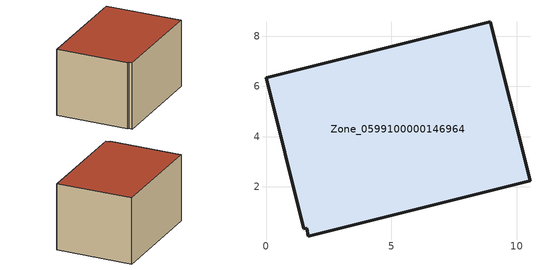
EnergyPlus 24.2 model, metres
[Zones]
Zone_0599100000146964
 floor ground (C_G): 1.61,0.35 1.51,0.32 0,6.34 8.93,8.58 10.52,2.24 1.69,0.03 z0
 wall outside (C_F): 10.52,2.24 8.93,8.58 0,6.34 1.51,0.32 1.61,0.35 1.69,0.03 10.52,2.24 z0:5.71
 roof outside (C_R): 1.61,0.35 1.69,0.03 10.52,2.24 8.93,8.58 0,6.34 1.51,0.32 z5.71
[BUILDING]
Pand.0599100000146964: North Axis=0; Terrain=City; Loads Convergence Tolerance Value=0.04; Temperature Convergence Tolerance Value=0.4; Solar Distribution=FullExterior; Maximum Number of Warmup Days=25; Minimum Number of Warmup Days=1
[Site:Location]
Rotterdam.The.Hague.AP_ZH_NLD Design_Conditions: Latitude=51.96; Longitude=4.45; Time Zone=1; Elevation=-4.5
[SITE:GROUNDTEMPERATURE:BUILDINGSURFACE]
18, 18, 18, 18, 18, 18, 18, 18, 18, 18, 18, 18
[MATERIAL] Thermal Absorptance=0.9; Solar Absorptance=0.7; Visible Absorptance=0.7
Name | Roughness | Thickness | Conductivity | Density | Specific Heat
G.TC.1946-1964 | MediumSmooth | 0.15 | 1 | 540 | 1210
F.TC.1946-1964 | Rough | 0.3 | 0.857143 | 1920 | 840
R.TC.1946-1964 | MediumRough | 0.2 | 0.235294 | 1500 | 1000
[CONSTRUCTION]
C_G: G.TC.1946-1964
C_F: F.TC.1946-1964
C_R: R.TC.1946-1964
[ZONE]
Zone_0599100000146964: Type=1; Multiplier=1; Ceiling Height=Autocalculate; Volume=Autocalculate; Floor Area=autocalculate; Part of Total Floor Area=Yes
[ZONEINFILTRATION:DESIGNFLOWRATE]
Infil_Zone_0599100000146964: Zone or ZoneList or Space or SpaceList=Zone_0599100000146964; Schedule=AlwaysOn; Design Flow Rate Calculation Method=Flow/Area; Flow Rate per Floor Area=0.003; Constant Term Coefficient=1; Temperature Term Coefficient=0; Velocity Term Coefficient=0; Velocity Squared Term Coefficient=0
[HVACTEMPLATE:ZONE:IDEALLOADSAIRSYSTEM]
Zone_0599100000146964: Maximum Heating Supply Air Temperature=50; Minimum Cooling Supply Air Temperature=13; Maximum Heating Supply Air Humidity Ratio=0.0156; Minimum Cooling Supply Air Humidity Ratio=0.0077; Heating Limit=NoLimit; Cooling Limit=NoLimit; Dehumidification Control Type=ConstantSensibleHeatRatio; Cooling Sensible Heat Ratio=0.7; Dehumidification Setpoint=60; Humidification Control Type=None; Humidification Setpoint=30; Outdoor Air Method=None; Outdoor Air Flow Rate per Person=0.00944; Outdoor Air Flow Rate per Zone Floor Area=0; Outdoor Air Flow Rate per Zone=0; Demand Controlled Ventilation Type=None; Outdoor Air Economizer Type=NoEconomizer; Heat Recovery Type=None; Sensible Heat Recovery Effectiveness=0.7; Latent Heat Recovery Effectiveness=0.65
[ZONECONTROL:THERMOSTAT]
ThermostatControl_Zone_0599100000146964: Zone or ZoneList=Zone_0599100000146964; Control Type Schedule=DualSetpointControlType; Control 1=Thermostat_Zone_0599100000146964; Temperature Difference Between Cutout And Setpoint=0
[THERMOSTATSETPOINT:DUALSETPOINT]
Thermostat_Zone_0599100000146964: Heating Setpoint Temperature Schedule=HeatingSetpoint_Zone_0599100000146964; Cooling Setpoint Temperature Schedule=CoolingSetpoint_Zone_0599100000146964
[SCHEDULE:COMPACT]
HeatingSetpoint_Zone_0599100000146964: Through: 12/31, For: AllDays, Until: 24:00, 21
CoolingSetpoint_Zone_0599100000146964: Through: 12/31, For: AllDays, Until: 24:00, 24
DualSetpointControlType: Through: 12/31, For: AllDays, Until: 24:00, 4
AlwaysOn: Through: 12/31, For: AllDays, Until: 24:00, 1
